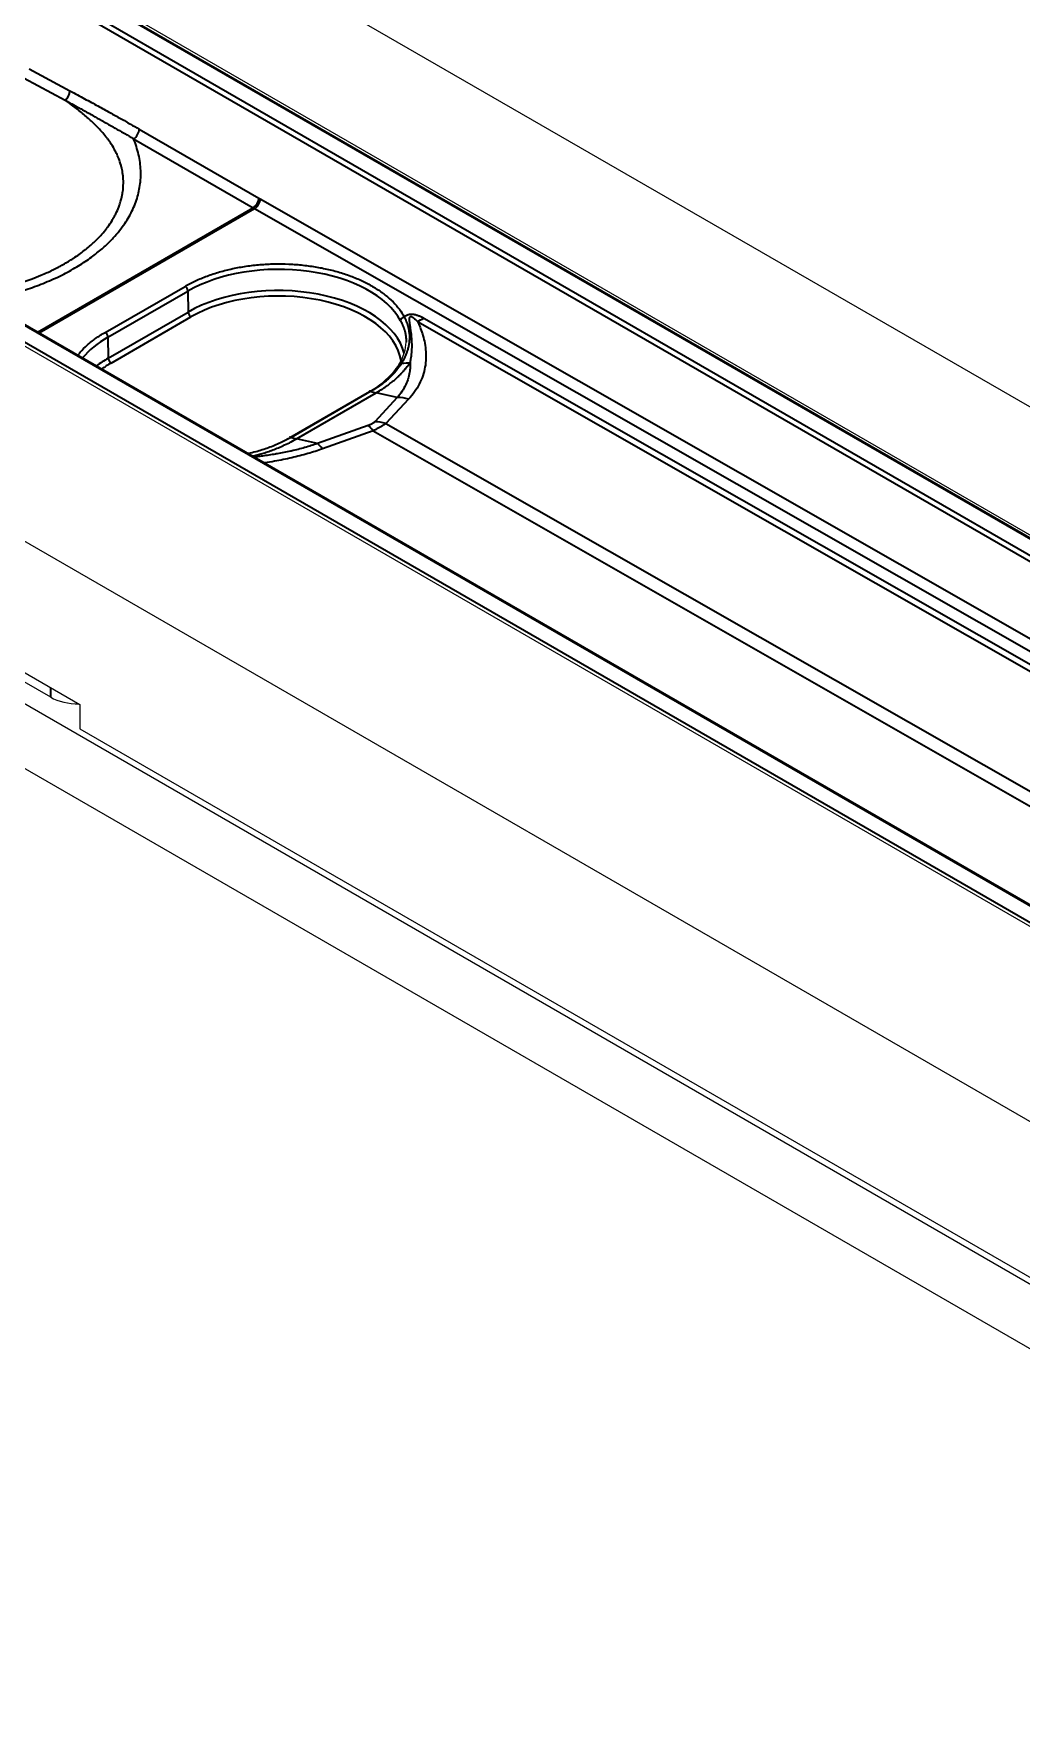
# Model space of a CAD drawing. Header units: millimetres. Extents: x 101 to 3000, y 150 to 4305.
# Drawn here: x 1919.1 to 2012.2, y 1112.8 to 1270.2 of the extents above; entities that cross this region are included whole.
import ezdxf

# ---------------------------------------------------------------- set-up
doc = ezdxf.new("R2010")
doc.units = ezdxf.units.MM
doc.header["$LTSCALE"] = 15
doc.layers.add('_Sichtbarkanten', color=7, linetype='Continuous', lineweight=25)
doc.layers.add('Sichtbar schmal (ISO)', color=7, linetype='Continuous', lineweight=35)

msp = doc.modelspace()

# ---------------------------------------------------------------- linework, layer by layer
at = {"layer": '_Sichtbarkanten'}
for p, q in [((1636.03, 1452.7), (2166.36, 1146.51)), ((1577.69, 1419.02), (2108.02, 1112.83)), ((1679.52, 1415.26), (2101.67, 1171.53)), ((1680.21, 1415.13), (2101.29, 1172.02)), ((2071.7, 1154.24), (1649.56, 1397.95)), ((2069.31, 1153.55), (1648.23, 1396.67)), ((1950.76, 1236.51), (1943.24, 1232.17)), ((1871.75, 1233.93), (2070.64, 1119.11)), ((2070.64, 1112.98), (1871.75, 1227.81)), ((1889.53, 1226.61), (1923.47, 1207.01)), ((1920.72, 1207.69), (1894.73, 1222.69)), ((1923.47, 1207.01), (1923.47, 1204.69)), ((1923.47, 1204.69), (2014.16, 1152.33))]:
    msp.add_line(p, q, dxfattribs=at)
for centre, major_axis, ratio, start_param, end_param in [((1943.42, 1231.84), (-0.187, 0.325), 0.589802, 0.000536, 0.000639), ((1923.37, 1209.22), (-3.75, 0), 0.578054, 0.786007, 1.578464)]:
    msp.add_ellipse(centre, major_axis=major_axis, ratio=ratio, start_param=start_param, end_param=end_param, dxfattribs=at)
for points in [[(1953.55, 1239.06), (1953.98, 1239.76), (1954.2, 1240.48), (1954.21, 1241.15)], [(1950.76, 1236.51), (1950.76, 1236.51), (1950.76, 1236.51), (1950.76, 1236.51)]]:
    msp.add_open_spline(points, degree=3, dxfattribs=at)
for points, knots in [([(1950.76, 1236.51), (1951.66, 1237.03), (1952.43, 1237.65), (1953.2, 1238.55), (1953.39, 1238.8), (1953.55, 1239.06)], [0, 0, 0, 0, 0.5172031, 0.5172031, 0.7129245, 0.7129245, 0.7129245, 0.7129245]), ([(1939.32, 1230.67), (1940.33, 1230.9), (1941.29, 1231.22), (1942.53, 1231.78), (1942.89, 1231.97), (1943.24, 1232.17)], [0.0820415, 0.0820415, 0.0820415, 0.0820415, 0.5203042, 0.5203042, 0.7160716, 0.7160716, 0.7160716, 0.7160716])]:
    msp.add_open_spline(points, degree=3, knots=knots, dxfattribs=at)
at = {"layer": 'Sichtbar schmal (ISO)'}
for p, q in [((2101.48, 1171.51), (1679.33, 1415.24)), ((2099.87, 1170.29), (1677.74, 1414.01)), ((1678.01, 1414.47), (2100.14, 1170.75)), ((2071.51, 1154.22), (1649.38, 1397.94)), ((1648.03, 1397.17), (2070.18, 1153.44)), ((1918.21, 1266.03), (1922.08, 1263.95)), ((1918.68, 1266.92), (1922.54, 1264.84)), ((1929.06, 1261.23), (1940.33, 1254.73)), ((1928.53, 1260.32), (1939.8, 1253.82)), ((1940.46, 1254.65), (2094.74, 1166.53)), ((1919.5, 1242.1), (1939.8, 1253.82)), ((1919.64, 1242.02), (1939.93, 1253.74)), ((1939.93, 1253.74), (2093.68, 1165.92)), ((1925.85, 1242.07), (1933.38, 1246.41)), ((1926.11, 1241.61), (1933.64, 1245.96)), ((1933.64, 1245.96), (1933.67, 1243.98)), ((1926.14, 1239.64), (1933.67, 1243.98)), ((1926.41, 1239.18), (1933.94, 1243.53)), ((1955.27, 1243.1), (2069.63, 1177.77)), ((1955.87, 1243.41), (2070.24, 1178.08)), ((1926.11, 1241.61), (1926.14, 1239.64)), ((1956.03, 1240.62), (1956.03, 1240.62)), ((1950.89, 1236.52), (1943.37, 1232.17)), ((1943.87, 1232.03), (1951.39, 1236.37)), ((1953.38, 1235.93), (1951.25, 1233.63)), ((1953.38, 1235.93), (1951.39, 1236.37)), ((1954.45, 1235.78), (1952.31, 1233.48)), ((1950.64, 1233.29), (1945.86, 1231.59)), ((1951.1, 1232.78), (1946.32, 1231.08)), ((1951.1, 1232.78), (2049.11, 1176.79)), ((1952.31, 1233.48), (2050.32, 1177.49)), ((1945.86, 1231.59), (1943.87, 1232.03)), ((1920.72, 1207.69), (1920.72, 1208.6))]:
    msp.add_line(p, q, dxfattribs=at)
for centre, major_axis, ratio, start_param, end_param in [((1922.01, 1264.54), (0.356, 0.66), 0.595228, 4.00544, 5.463512), ((1928.53, 1260.93), (0.375, 0.65), 0.57735, 3.926991, 5.480334), ((1939.8, 1254.43), (0.375, 0.65), 0.57735, 3.926992, 5.480334), ((1939.93, 1254.35), (0.372, 0.651), 0.580313, 3.924309, 5.477656), ((1940.82, 1288.36), (-17.74, 35.69), 0.584954, 2.419128, 2.424095), ((1939.8, 1284.44), (18.75, -32.48), 0.57735, 5.497787, 5.503023), ((1942.16, 1241.09), (12.05, 0.06), 0.574224, 0.295803, 2.353525), ((1933.38, 1246.11), (0.188, -0.325), 0.57735, 0.802851, 2.36143), ((1942.16, 1239.08), (12.01, 0), 0.57735, 0.149566, 2.356194), ((1942.16, 1238.78), (11.63, 0), 0.57735, 0.093863, 2.356194), ((1933.94, 1243.84), (-0.187, 0.325), 0.57735, 0.802851, 2.356194), ((1925.85, 1241.76), (0.187, -0.325), 0.57735, 0.802851, 2.36143), ((1954.04, 1243.22), (-0.33, -0.177), 0.783058, 4.318505, 5.869395), ((1955.85, 1249.55), (3.72, 6.51), 0.580365, 3.809993, 3.92436), ((1934.63, 1236.75), (12.05, 0.06), 0.574225, 2.353524, 2.698243), ((1934.63, 1234.73), (12.01, 0), 0.57735, 2.356194, 2.495666), ((1934.63, 1234.43), (11.63, 0), 0.57735, 2.356194, 2.468253), ((1926.41, 1239.49), (-0.187, 0.325), 0.57735, 0.802851, 2.356194), ((1953.87, 1238.86), (-0.32, 0.196), 0.763655, 5.367945, 6.283189), ((1952.26, 1245.43), (-6.65, 3.47), 0.783417, 2.174068, 2.29128), ((1949.84, 1243.13), (-3.75, 6.5), 0.57735, 2.55575, 2.652887), ((1954.16, 1232.55), (-2.74, 2.56), 0.803702, 5.270685, 5.583182), ((1951.42, 1229.91), (-1.26, 3.53), 0.268501, 5.561414, 5.87391), ((1952.02, 1230.26), (-2.74, 2.56), 0.803702, 5.270686, 5.583183), ((1943.42, 1231.84), (-0.187, 0.325), 0.589802, 5.697944, 6.283721), ((1942.32, 1238.78), (-3.75, 6.5), 0.57735, 2.55575, 2.652887), ((1946.64, 1228.21), (-1.26, 3.53), 0.268501, 5.561414, 5.87391)]:
    msp.add_ellipse(centre, major_axis=major_axis, ratio=ratio, start_param=start_param, end_param=end_param, dxfattribs=at)
msp.add_open_spline([(1922.54, 1264.84), (1923.02, 1264.58), (1923.94, 1264.08), (1925.18, 1263.4), (1926.31, 1262.79), (1927.32, 1262.22), (1928.24, 1261.7), (1928.8, 1261.38), (1929.06, 1261.23)], degree=3, dxfattribs=at)
for points, knots in [([(1913.29, 1245.69), (1913.36, 1245.7), (1913.42, 1245.71), (1913.48, 1245.72), (1913.81, 1245.77), (1914.14, 1245.82), (1914.49, 1245.89), (1914.55, 1245.9), (1914.61, 1245.91), (1914.67, 1245.92), (1915.08, 1246), (1915.51, 1246.09), (1915.97, 1246.2), (1916.1, 1246.23), (1916.23, 1246.27), (1916.36, 1246.3), (1916.7, 1246.39), (1917.04, 1246.48), (1917.39, 1246.59), (1917.64, 1246.66), (1917.89, 1246.74), (1918.14, 1246.82), (1918.39, 1246.91), (1918.64, 1247), (1918.89, 1247.09), (1919.2, 1247.2), (1919.5, 1247.32), (1919.8, 1247.45), (1920, 1247.53), (1920.19, 1247.62), (1920.39, 1247.7), (1920.71, 1247.85), (1921.04, 1248.01), (1921.35, 1248.17), (1921.49, 1248.25), (1921.64, 1248.32), (1921.78, 1248.4), (1922.12, 1248.59), (1922.44, 1248.78), (1922.75, 1248.98), (1922.84, 1249.04), (1922.92, 1249.09), (1923.01, 1249.15), (1923.37, 1249.39), (1923.7, 1249.63), (1923.99, 1249.87), (1924.01, 1249.88), (1924.03, 1249.89), (1924.05, 1249.91), (1924.36, 1250.16), (1924.64, 1250.41), (1924.89, 1250.64), (1924.95, 1250.71), (1925.01, 1250.77), (1925.07, 1250.83), (1925.25, 1251), (1925.41, 1251.17), (1925.55, 1251.34), (1925.71, 1251.51), (1925.85, 1251.68), (1925.98, 1251.85), (1926.01, 1251.9), (1926.05, 1251.94), (1926.08, 1251.99), (1926.24, 1252.2), (1926.38, 1252.41), (1926.51, 1252.62), (1926.57, 1252.72), (1926.63, 1252.83), (1926.69, 1252.93), (1926.75, 1253.03), (1926.8, 1253.14), (1926.85, 1253.24), (1926.96, 1253.45), (1927.05, 1253.66), (1927.13, 1253.87), (1927.15, 1253.93), (1927.18, 1254), (1927.2, 1254.06), (1927.25, 1254.21), (1927.3, 1254.36), (1927.34, 1254.51), (1927.4, 1254.73), (1927.45, 1254.94), (1927.49, 1255.16), (1927.49, 1255.18), (1927.49, 1255.2), (1927.5, 1255.23), (1927.53, 1255.42), (1927.55, 1255.61), (1927.56, 1255.81), (1927.57, 1256.01), (1927.57, 1256.22), (1927.57, 1256.43), (1927.57, 1256.44), (1927.56, 1256.45), (1927.56, 1256.46), (1927.55, 1256.68), (1927.53, 1256.9), (1927.5, 1257.12), (1927.47, 1257.3), (1927.43, 1257.48), (1927.38, 1257.66), (1927.37, 1257.71), (1927.36, 1257.75), (1927.35, 1257.79), (1927.29, 1258.02), (1927.22, 1258.24), (1927.13, 1258.47), (1927.06, 1258.63), (1926.99, 1258.79), (1926.92, 1258.94), (1926.88, 1259.01), (1926.85, 1259.08), (1926.81, 1259.15), (1926.7, 1259.38), (1926.57, 1259.6), (1926.43, 1259.81), (1926.32, 1259.98), (1926.21, 1260.14), (1926.1, 1260.29), (1926.07, 1260.32), (1926.05, 1260.35), (1926.03, 1260.38), (1925.89, 1260.56), (1925.76, 1260.73), (1925.62, 1260.88), (1925.49, 1261.04), (1925.35, 1261.19), (1925.22, 1261.33), (1925.08, 1261.48), (1924.94, 1261.61), (1924.8, 1261.75), (1924.79, 1261.76), (1924.78, 1261.77), (1924.76, 1261.79), (1924.64, 1261.91), (1924.51, 1262.03), (1924.38, 1262.14), (1924.24, 1262.27), (1924.1, 1262.39), (1923.95, 1262.52), (1923.8, 1262.64), (1923.65, 1262.76), (1923.5, 1262.89), (1923.35, 1263.01), (1923.2, 1263.13), (1923.04, 1263.25), (1922.88, 1263.37), (1922.73, 1263.48), (1922.56, 1263.6), (1922.54, 1263.62), (1922.52, 1263.63), (1922.5, 1263.65), (1922.36, 1263.75), (1922.22, 1263.85), (1922.08, 1263.95)], [0.3621811, 0.3621811, 0.3621811, 0.3621811, 0.3653846, 0.3653846, 0.3653846, 0.3818232, 0.3818232, 0.3818232, 0.3846154, 0.3846154, 0.3846154, 0.4038462, 0.4038462, 0.4038462, 0.4093576, 0.4093576, 0.4093576, 0.4230769, 0.4230769, 0.4230769, 0.4327241, 0.4327241, 0.4327241, 0.4423077, 0.4423077, 0.4423077, 0.4539652, 0.4539652, 0.4539652, 0.4615385, 0.4615385, 0.4615385, 0.474558, 0.474558, 0.474558, 0.4807692, 0.4807692, 0.4807692, 0.4956006, 0.4956006, 0.4956006, 0.5, 0.5, 0.5, 0.5181467, 0.5181467, 0.5181467, 0.5192308, 0.5192308, 0.5192308, 0.5384615, 0.5384615, 0.5384615, 0.5434493, 0.5434493, 0.5434493, 0.5576923, 0.5576923, 0.5576923, 0.5727792, 0.5727792, 0.5727792, 0.5769231, 0.5769231, 0.5769231, 0.5961538, 0.5961538, 0.5961538, 0.6058788, 0.6058788, 0.6058788, 0.6153846, 0.6153846, 0.6153846, 0.6346154, 0.6346154, 0.6346154, 0.6403017, 0.6403017, 0.6403017, 0.6538462, 0.6538462, 0.6538462, 0.6730769, 0.6730769, 0.6730769, 0.6751186, 0.6751186, 0.6751186, 0.6923077, 0.6923077, 0.6923077, 0.7106147, 0.7106147, 0.7106147, 0.7115385, 0.7115385, 0.7115385, 0.7307692, 0.7307692, 0.7307692, 0.7464052, 0.7464052, 0.7464052, 0.75, 0.75, 0.75, 0.7692308, 0.7692308, 0.7692308, 0.7825567, 0.7825567, 0.7825567, 0.7884615, 0.7884615, 0.7884615, 0.8076923, 0.8076923, 0.8076923, 0.8236648, 0.8236648, 0.8236648, 0.8269231, 0.8269231, 0.8269231, 0.8461538, 0.8461538, 0.8461538, 0.8653846, 0.8653846, 0.8653846, 0.8846154, 0.8846154, 0.8846154, 0.8864713, 0.8864713, 0.8864713, 0.9038462, 0.9038462, 0.9038462, 0.9230769, 0.9230769, 0.9230769, 0.9423077, 0.9423077, 0.9423077, 0.9615385, 0.9615385, 0.9615385, 0.9807692, 0.9807692, 0.9807692, 0.9833197, 0.9833197, 0.9833197, 1, 1, 1, 1]), ([(1922.08, 1263.95), (1922.52, 1263.71), (1922.94, 1263.48), (1923.34, 1263.26), (1923.38, 1263.24), (1923.41, 1263.22), (1923.44, 1263.2), (1923.81, 1263), (1924.16, 1262.81), (1924.49, 1262.62), (1924.55, 1262.59), (1924.62, 1262.55), (1924.68, 1262.52), (1924.97, 1262.35), (1925.26, 1262.19), (1925.53, 1262.04), (1925.62, 1261.99), (1925.71, 1261.94), (1925.79, 1261.89), (1926.06, 1261.74), (1926.31, 1261.6), (1926.56, 1261.46), (1926.64, 1261.42), (1926.72, 1261.37), (1926.8, 1261.32), (1927.07, 1261.17), (1927.33, 1261.02), (1927.58, 1260.88), (1927.62, 1260.85), (1927.67, 1260.83), (1927.71, 1260.8), (1928, 1260.63), (1928.27, 1260.47), (1928.53, 1260.32)], [0, 0, 0, 0, 0.1540501, 0.1540501, 0.1540501, 0.1666667, 0.1666667, 0.1666667, 0.3069509, 0.3069509, 0.3069509, 0.3333333, 0.3333333, 0.3333333, 0.4590457, 0.4590457, 0.4590457, 0.5, 0.5, 0.5, 0.6250424, 0.6250424, 0.6250424, 0.6666667, 0.6666667, 0.6666667, 0.8081362, 0.8081362, 0.8081362, 0.8333333, 0.8333333, 0.8333333, 1, 1, 1, 1]), ([(1914.36, 1245.07), (1914.67, 1245.13), (1915.4, 1245.28), (1916.67, 1245.58), (1918.2, 1246.02), (1919.81, 1246.59), (1921.4, 1247.27), (1922.87, 1248.04), (1924.16, 1248.85), (1925.24, 1249.66), (1926.11, 1250.43), (1926.8, 1251.16), (1927.36, 1251.84), (1927.83, 1252.5), (1928.22, 1253.16), (1928.55, 1253.83), (1928.81, 1254.52), (1929.01, 1255.21), (1929.14, 1255.91), (1929.21, 1256.62), (1929.22, 1257.34), (1929.15, 1258.08), (1929.02, 1258.83), (1928.8, 1259.61), (1928.63, 1260.09), (1928.53, 1260.32)], [0.311186, 0.311186, 0.311186, 0.311186, 0.3333333, 0.3636364, 0.3939394, 0.4242424, 0.4545455, 0.4848485, 0.5151515, 0.5454545, 0.5757576, 0.6060606, 0.6363636, 0.6666667, 0.6969697, 0.7272727, 0.7575758, 0.7878788, 0.8181818, 0.8484848, 0.8787879, 0.9090909, 0.9393939, 0.969697, 1, 1, 1, 1]), ([(1933.38, 1246.41), (1933.69, 1246.59), (1934.35, 1246.94), (1935.44, 1247.39), (1936.62, 1247.78), (1937.86, 1248.09), (1939.15, 1248.32), (1940.47, 1248.47), (1941.81, 1248.54), (1943.16, 1248.52), (1944.5, 1248.42), (1945.81, 1248.24), (1947.07, 1247.98), (1948.28, 1247.64), (1949.42, 1247.23), (1950.47, 1246.74), (1951.42, 1246.2), (1952.27, 1245.6), (1953, 1244.95), (1953.6, 1244.26), (1953.9, 1243.78), (1954.04, 1243.53)], [0, 0, 0, 0, 0.0526316, 0.1052632, 0.1578947, 0.2105263, 0.2631579, 0.3157895, 0.3684211, 0.4210526, 0.4736842, 0.5263158, 0.5789474, 0.6315789, 0.6842105, 0.7368421, 0.7894737, 0.8421053, 0.8947368, 0.9473684, 1, 1, 1, 1]), ([(1954.04, 1243.53), (1954.06, 1243.55), (1954.1, 1243.58), (1954.16, 1243.63), (1954.23, 1243.68), (1954.3, 1243.71), (1954.37, 1243.74), (1954.44, 1243.76), (1954.52, 1243.78), (1954.6, 1243.79), (1954.68, 1243.8), (1954.78, 1243.8), (1954.88, 1243.79), (1954.99, 1243.77), (1955.1, 1243.74), (1955.22, 1243.71), (1955.34, 1243.67), (1955.47, 1243.62), (1955.6, 1243.56), (1955.73, 1243.49), (1955.83, 1243.44), (1955.87, 1243.41)], [0, 0, 0, 0, 0.0526316, 0.1052632, 0.1578947, 0.2105263, 0.2631579, 0.3157895, 0.3684211, 0.4210526, 0.4736842, 0.5263158, 0.5789474, 0.6315789, 0.6842105, 0.7368421, 0.7894737, 0.8421053, 0.8947368, 0.9473684, 0.9999999, 0.9999999, 0.9999999, 0.9999999]), ([(1923.29, 1239.92), (1923.36, 1240.01), (1923.62, 1240.34), (1924.15, 1240.88), (1924.94, 1241.51), (1925.53, 1241.89), (1925.85, 1242.07)], [0.8218211, 0.8218211, 0.8218211, 0.8218211, 0.8421053, 0.8947368, 0.9473684, 1, 1, 1, 1]), ([(1953.68, 1243.16), (1953.7, 1243.13), (1953.72, 1243.09), (1953.74, 1243.05), (1953.74, 1243.05), (1953.74, 1243.04), (1953.74, 1243.04), (1953.76, 1243.01), (1953.78, 1242.97), (1953.8, 1242.92), (1953.81, 1242.92), (1953.81, 1242.91), (1953.81, 1242.91), (1953.83, 1242.87), (1953.85, 1242.83), (1953.87, 1242.79), (1953.87, 1242.78), (1953.88, 1242.77), (1953.88, 1242.76), (1953.9, 1242.72), (1953.91, 1242.68), (1953.93, 1242.64), (1953.94, 1242.62), (1953.94, 1242.61), (1953.95, 1242.59), (1953.96, 1242.55), (1953.98, 1242.51), (1953.99, 1242.47), (1954, 1242.45), (1954.01, 1242.43), (1954.02, 1242.41), (1954.03, 1242.37), (1954.04, 1242.33), (1954.06, 1242.29), (1954.06, 1242.27), (1954.07, 1242.24), (1954.08, 1242.21), (1954.09, 1242.17), (1954.1, 1242.13), (1954.11, 1242.09), (1954.12, 1242.06), (1954.13, 1242.03), (1954.13, 1241.99), (1954.14, 1241.95), (1954.15, 1241.91), (1954.16, 1241.87), (1954.16, 1241.83), (1954.17, 1241.79), (1954.18, 1241.75), (1954.18, 1241.71), (1954.19, 1241.67), (1954.19, 1241.63), (1954.2, 1241.58), (1954.2, 1241.53), (1954.21, 1241.47), (1954.21, 1241.44), (1954.21, 1241.4), (1954.21, 1241.36), (1954.22, 1241.3), (1954.22, 1241.23), (1954.21, 1241.16), (1954.21, 1241.16), (1954.21, 1241.16), (1954.21, 1241.15)], [0, 0, 0, 0, 0.0625, 0.0625, 0.0625, 0.0661891, 0.0661891, 0.0661891, 0.125, 0.125, 0.125, 0.1331624, 0.1331624, 0.1331624, 0.1875, 0.1875, 0.1875, 0.1999486, 0.1999486, 0.1999486, 0.25, 0.25, 0.25, 0.2665749, 0.2665749, 0.2665749, 0.3125, 0.3125, 0.3125, 0.3331226, 0.3331226, 0.3331226, 0.375, 0.375, 0.375, 0.3996603, 0.3996603, 0.3996603, 0.4375, 0.4375, 0.4375, 0.4662528, 0.4662528, 0.4662528, 0.5, 0.5, 0.5, 0.5329208, 0.5329208, 0.5329208, 0.5625, 0.5625, 0.5625, 0.5996775, 0.5996775, 0.5996775, 0.625, 0.625, 0.625, 0.6665373, 0.6665373, 0.6665373, 0.6685496, 0.6685496, 0.6685496, 0.6685496]), ([(1954.04, 1243.53), (1954.05, 1243.5), (1954.06, 1243.48), (1954.07, 1243.45), (1954.08, 1243.44), (1954.09, 1243.43), (1954.09, 1243.41), (1954.1, 1243.4), (1954.11, 1243.38), (1954.11, 1243.37), (1954.13, 1243.34), (1954.14, 1243.31), (1954.15, 1243.29), (1954.15, 1243.28), (1954.15, 1243.28), (1954.15, 1243.28), (1954.16, 1243.25), (1954.18, 1243.22), (1954.19, 1243.19), (1954.2, 1243.18), (1954.2, 1243.16), (1954.21, 1243.14), (1954.21, 1243.13), (1954.22, 1243.12), (1954.22, 1243.11), (1954.24, 1243.08), (1954.25, 1243.05), (1954.26, 1243.01), (1954.26, 1243.01), (1954.27, 1243), (1954.27, 1242.99), (1954.28, 1242.97), (1954.29, 1242.94), (1954.29, 1242.92), (1954.3, 1242.89), (1954.32, 1242.85), (1954.33, 1242.82), (1954.34, 1242.78), (1954.35, 1242.74), (1954.36, 1242.7), (1954.37, 1242.68), (1954.38, 1242.65), (1954.38, 1242.63), (1954.39, 1242.61), (1954.39, 1242.6), (1954.4, 1242.58), (1954.41, 1242.54), (1954.42, 1242.5), (1954.43, 1242.45), (1954.43, 1242.44), (1954.43, 1242.43), (1954.43, 1242.42), (1954.44, 1242.39), (1954.45, 1242.35), (1954.46, 1242.31), (1954.46, 1242.27), (1954.47, 1242.24), (1954.48, 1242.2), (1954.48, 1242.18), (1954.48, 1242.17), (1954.48, 1242.15), (1954.49, 1242.1), (1954.5, 1242.04), (1954.5, 1241.98), (1954.5, 1241.97), (1954.51, 1241.96), (1954.51, 1241.95), (1954.51, 1241.9), (1954.52, 1241.84), (1954.52, 1241.79), (1954.52, 1241.75), (1954.52, 1241.71), (1954.52, 1241.67), (1954.52, 1241.64), (1954.52, 1241.61), (1954.52, 1241.58), (1954.52, 1241.51), (1954.52, 1241.43), (1954.52, 1241.36), (1954.52, 1241.35), (1954.52, 1241.35), (1954.51, 1241.34), (1954.51, 1241.26), (1954.5, 1241.17), (1954.49, 1241.07), (1954.49, 1241.05), (1954.48, 1241.03), (1954.48, 1241.01), (1954.47, 1240.94), (1954.45, 1240.86), (1954.44, 1240.77), (1954.43, 1240.73), (1954.42, 1240.68), (1954.4, 1240.63), (1954.39, 1240.57), (1954.38, 1240.52), (1954.36, 1240.46), (1954.34, 1240.38), (1954.31, 1240.29), (1954.28, 1240.2), (1954.27, 1240.18), (1954.26, 1240.16), (1954.26, 1240.14), (1954.22, 1240.04), (1954.18, 1239.93), (1954.13, 1239.82), (1954.11, 1239.78), (1954.1, 1239.75), (1954.08, 1239.72), (1954.04, 1239.64), (1954.01, 1239.56), (1953.97, 1239.49), (1953.91, 1239.39), (1953.85, 1239.28), (1953.79, 1239.18)], [0, 0, 0, 0, 0.0416341, 0.0416341, 0.0416341, 0.0625, 0.0625, 0.0625, 0.0866207, 0.0866207, 0.0866207, 0.125, 0.125, 0.125, 0.1276593, 0.1276593, 0.1276593, 0.1662083, 0.1662083, 0.1662083, 0.1875, 0.1875, 0.1875, 0.2033565, 0.2033565, 0.2033565, 0.2399222, 0.2399222, 0.2399222, 0.25, 0.25, 0.25, 0.2764862, 0.2764862, 0.2764862, 0.3125, 0.3125, 0.3125, 0.3510776, 0.3510776, 0.3510776, 0.375, 0.375, 0.375, 0.3895387, 0.3895387, 0.3895387, 0.4289244, 0.4289244, 0.4289244, 0.4375, 0.4375, 0.4375, 0.4693245, 0.4693245, 0.4693245, 0.5, 0.5, 0.5, 0.5108569, 0.5108569, 0.5108569, 0.553618, 0.553618, 0.553618, 0.5625, 0.5625, 0.5625, 0.597656, 0.597656, 0.597656, 0.625, 0.625, 0.625, 0.6431249, 0.6431249, 0.6431249, 0.6875, 0.6875, 0.6875, 0.6904332, 0.6904332, 0.6904332, 0.7396953, 0.7396953, 0.7396953, 0.75, 0.75, 0.75, 0.7896329, 0.7896329, 0.7896329, 0.8125, 0.8125, 0.8125, 0.837854, 0.837854, 0.837854, 0.875, 0.875, 0.875, 0.8829222, 0.8829222, 0.8829222, 0.9250289, 0.9250289, 0.9250289, 0.9375, 0.9375, 0.9375, 0.9648926, 0.9648926, 0.9648926, 0.9999999, 0.9999999, 0.9999999, 0.9999999]), ([(1955.27, 1243.1), (1955.35, 1242.93), (1955.44, 1242.74), (1955.52, 1242.55), (1955.6, 1242.35), (1955.67, 1242.15), (1955.74, 1241.93), (1955.81, 1241.71), (1955.88, 1241.47), (1955.93, 1241.23), (1955.98, 1240.98), (1956.02, 1240.72), (1956.05, 1240.45), (1956.08, 1240.18), (1956.09, 1239.9), (1956.08, 1239.62), (1956.07, 1239.34), (1956.04, 1239.06), (1955.99, 1238.79), (1955.94, 1238.52), (1955.87, 1238.25), (1955.78, 1237.98), (1955.69, 1237.72), (1955.58, 1237.46), (1955.45, 1237.2), (1955.32, 1236.95), (1955.17, 1236.7), (1955, 1236.46), (1954.83, 1236.22), (1954.65, 1235.99), (1954.45, 1235.78)], [0, 0, 0, 0, 0.1, 0.1, 0.1, 0.2, 0.2, 0.2, 0.3, 0.3, 0.3, 0.4, 0.4, 0.4, 0.5, 0.5, 0.5, 0.6, 0.6, 0.6, 0.7, 0.7, 0.7, 0.8, 0.8, 0.8, 0.9, 0.9, 0.9, 1, 1, 1, 1]), ([(1954.6, 1239.23), (1954.62, 1239.33), (1954.64, 1239.44), (1954.66, 1239.54), (1954.66, 1239.55), (1954.66, 1239.56), (1954.67, 1239.57), (1954.68, 1239.67), (1954.7, 1239.76), (1954.71, 1239.86), (1954.71, 1239.87), (1954.71, 1239.88), (1954.71, 1239.89), (1954.72, 1239.99), (1954.73, 1240.08), (1954.74, 1240.18), (1954.74, 1240.19), (1954.74, 1240.2), (1954.74, 1240.2), (1954.75, 1240.3), (1954.76, 1240.4), (1954.76, 1240.49), (1954.76, 1240.5), (1954.76, 1240.51), (1954.76, 1240.52), (1954.77, 1240.61), (1954.77, 1240.71), (1954.77, 1240.8), (1954.77, 1240.81), (1954.77, 1240.82), (1954.77, 1240.82), (1954.77, 1240.92), (1954.77, 1241.01), (1954.76, 1241.09), (1954.76, 1241.1), (1954.76, 1241.11), (1954.76, 1241.11), (1954.76, 1241.2), (1954.76, 1241.28), (1954.75, 1241.36), (1954.75, 1241.37), (1954.75, 1241.37), (1954.75, 1241.38), (1954.75, 1241.45), (1954.74, 1241.53), (1954.73, 1241.59), (1954.73, 1241.6), (1954.73, 1241.6), (1954.73, 1241.61), (1954.73, 1241.68), (1954.72, 1241.74), (1954.72, 1241.8), (1954.71, 1241.81), (1954.71, 1241.81), (1954.71, 1241.82), (1954.71, 1241.88), (1954.7, 1241.94), (1954.69, 1241.99), (1954.69, 1241.99), (1954.69, 1242), (1954.69, 1242), (1954.69, 1242.06), (1954.68, 1242.11), (1954.67, 1242.16), (1954.67, 1242.16), (1954.67, 1242.17), (1954.67, 1242.17), (1954.66, 1242.22), (1954.66, 1242.27), (1954.65, 1242.31), (1954.65, 1242.32), (1954.65, 1242.32), (1954.65, 1242.32), (1954.64, 1242.37), (1954.64, 1242.41), (1954.63, 1242.45), (1954.63, 1242.46), (1954.63, 1242.46), (1954.63, 1242.46), (1954.62, 1242.5), (1954.62, 1242.54), (1954.61, 1242.58), (1954.61, 1242.58), (1954.61, 1242.59), (1954.61, 1242.59), (1954.61, 1242.63), (1954.6, 1242.66), (1954.6, 1242.7), (1954.6, 1242.7), (1954.59, 1242.7), (1954.59, 1242.7), (1954.59, 1242.74), (1954.58, 1242.77), (1954.58, 1242.8), (1954.58, 1242.81), (1954.58, 1242.81), (1954.58, 1242.81), (1954.57, 1242.84), (1954.57, 1242.87), (1954.57, 1242.9), (1954.57, 1242.9), (1954.57, 1242.9), (1954.57, 1242.91), (1954.56, 1242.94), (1954.56, 1242.96), (1954.55, 1242.99), (1954.55, 1242.99), (1954.55, 1242.99), (1954.55, 1242.99), (1954.55, 1243.02), (1954.55, 1243.05), (1954.55, 1243.07), (1954.54, 1243.1), (1954.54, 1243.12), (1954.54, 1243.15), (1954.54, 1243.17), (1954.53, 1243.19), (1954.53, 1243.22), (1954.53, 1243.24), (1954.53, 1243.26), (1954.53, 1243.28), (1954.53, 1243.3), (1954.53, 1243.32), (1954.53, 1243.34), (1954.53, 1243.36), (1954.53, 1243.37), (1954.53, 1243.39), (1954.54, 1243.4), (1954.54, 1243.42), (1954.54, 1243.43), (1954.54, 1243.45), (1954.55, 1243.46), (1954.55, 1243.47), (1954.56, 1243.49), (1954.56, 1243.5), (1954.57, 1243.51), (1954.57, 1243.51), (1954.58, 1243.52), (1954.58, 1243.53), (1954.59, 1243.54), (1954.6, 1243.54), (1954.6, 1243.55), (1954.61, 1243.55), (1954.62, 1243.56), (1954.63, 1243.56), (1954.63, 1243.56), (1954.64, 1243.56), (1954.65, 1243.56), (1954.66, 1243.57), (1954.67, 1243.57), (1954.68, 1243.56), (1954.69, 1243.56), (1954.71, 1243.56), (1954.72, 1243.56), (1954.73, 1243.55), (1954.75, 1243.55), (1954.76, 1243.54), (1954.78, 1243.53), (1954.79, 1243.52), (1954.81, 1243.51), (1954.83, 1243.5), (1954.85, 1243.49), (1954.86, 1243.48), (1954.88, 1243.47), (1954.9, 1243.45), (1954.92, 1243.44), (1954.94, 1243.42), (1954.96, 1243.41), (1954.98, 1243.39), (1955, 1243.37), (1955.03, 1243.35), (1955.05, 1243.33), (1955.07, 1243.31), (1955.09, 1243.29), (1955.12, 1243.26), (1955.14, 1243.24), (1955.16, 1243.22), (1955.19, 1243.19), (1955.22, 1243.16), (1955.24, 1243.13), (1955.27, 1243.1)], [0, 0, 0, 0, 0.021727, 0.021727, 0.021727, 0.02381, 0.02381, 0.02381, 0.045583, 0.045583, 0.045583, 0.047619, 0.047619, 0.047619, 0.069445, 0.069445, 0.069445, 0.071429, 0.071429, 0.071429, 0.093311, 0.093311, 0.093311, 0.095238, 0.095238, 0.095238, 0.11718, 0.11718, 0.11718, 0.119048, 0.119048, 0.119048, 0.141038, 0.141038, 0.141038, 0.142857, 0.142857, 0.142857, 0.164889, 0.164889, 0.164889, 0.166667, 0.166667, 0.166667, 0.188744, 0.188744, 0.188744, 0.190476, 0.190476, 0.190476, 0.212605, 0.212605, 0.212605, 0.214286, 0.214286, 0.214286, 0.236468, 0.236468, 0.236468, 0.238095, 0.238095, 0.238095, 0.260328, 0.260328, 0.260328, 0.261905, 0.261905, 0.261905, 0.284189, 0.284189, 0.284189, 0.285714, 0.285714, 0.285714, 0.308049, 0.308049, 0.308049, 0.309524, 0.309524, 0.309524, 0.33191, 0.33191, 0.33191, 0.333333, 0.333333, 0.333333, 0.35577, 0.35577, 0.35577, 0.357143, 0.357143, 0.357143, 0.379631, 0.379631, 0.379631, 0.380952, 0.380952, 0.380952, 0.403491, 0.403491, 0.403491, 0.404762, 0.404762, 0.404762, 0.427351, 0.427351, 0.427351, 0.428571, 0.428571, 0.428571, 0.451211, 0.451211, 0.451211, 0.475072, 0.475072, 0.475072, 0.498933, 0.498933, 0.498933, 0.522794, 0.522794, 0.522794, 0.546654, 0.546654, 0.546654, 0.570514, 0.570514, 0.570514, 0.594375, 0.594375, 0.594375, 0.618235, 0.618235, 0.618235, 0.642095, 0.642095, 0.642095, 0.665952, 0.665952, 0.665952, 0.68981, 0.68981, 0.68981, 0.713671, 0.713671, 0.713671, 0.737529, 0.737529, 0.737529, 0.761394, 0.761394, 0.761394, 0.785259, 0.785259, 0.785259, 0.809119, 0.809119, 0.809119, 0.832978, 0.832978, 0.832978, 0.856838, 0.856838, 0.856838, 0.880698, 0.880698, 0.880698, 0.904559, 0.904559, 0.904559, 0.928419, 0.928419, 0.928419, 0.952279, 0.952279, 0.952279, 0.97614, 0.97614, 0.97614, 1, 1, 1, 1]), ([(1953.79, 1239.18), (1953.64, 1238.93), (1953.46, 1238.68), (1953.27, 1238.45), (1953.07, 1238.21), (1952.84, 1237.98), (1952.6, 1237.75), (1952.36, 1237.53), (1952.09, 1237.31), (1951.8, 1237.1), (1951.52, 1236.9), (1951.21, 1236.7), (1950.89, 1236.52)], [0, 0, 0, 0, 0.248741, 0.248741, 0.248741, 0.499365, 0.499365, 0.499365, 0.749894, 0.749894, 0.749894, 1, 1, 1, 1]), ([(1951.39, 1236.37), (1951.6, 1236.49), (1951.79, 1236.61), (1951.97, 1236.73), (1951.98, 1236.74), (1952, 1236.75), (1952.01, 1236.76), (1952.17, 1236.86), (1952.31, 1236.96), (1952.45, 1237.06), (1952.47, 1237.08), (1952.5, 1237.09), (1952.52, 1237.11), (1952.64, 1237.2), (1952.75, 1237.28), (1952.85, 1237.37), (1952.88, 1237.39), (1952.91, 1237.42), (1952.94, 1237.44), (1953.03, 1237.51), (1953.12, 1237.59), (1953.2, 1237.66), (1953.23, 1237.69), (1953.26, 1237.72), (1953.29, 1237.74), (1953.37, 1237.81), (1953.44, 1237.88), (1953.51, 1237.95), (1953.54, 1237.98), (1953.57, 1238.01), (1953.6, 1238.04), (1953.67, 1238.1), (1953.73, 1238.16), (1953.79, 1238.23), (1953.82, 1238.26), (1953.85, 1238.29), (1953.88, 1238.32), (1953.94, 1238.39), (1954, 1238.46), (1954.05, 1238.52), (1954.08, 1238.55), (1954.11, 1238.59), (1954.13, 1238.62), (1954.2, 1238.69), (1954.26, 1238.77), (1954.32, 1238.85), (1954.34, 1238.87), (1954.36, 1238.9), (1954.38, 1238.92), (1954.45, 1239.02), (1954.53, 1239.13), (1954.6, 1239.23)], [0, 0, 0, 0, 0.1017218, 0.1017218, 0.1017218, 0.1111111, 0.1111111, 0.1111111, 0.2046711, 0.2046711, 0.2046711, 0.2222222, 0.2222222, 0.2222222, 0.308684, 0.308684, 0.308684, 0.3333333, 0.3333333, 0.3333333, 0.4139675, 0.4139675, 0.4139675, 0.4444444, 0.4444444, 0.4444444, 0.521176, 0.521176, 0.521176, 0.5555556, 0.5555556, 0.5555556, 0.6300864, 0.6300864, 0.6300864, 0.6666667, 0.6666667, 0.6666667, 0.7425849, 0.7425849, 0.7425849, 0.7777778, 0.7777778, 0.7777778, 0.8638146, 0.8638146, 0.8638146, 0.8888889, 0.8888889, 0.8888889, 0.9999999, 0.9999999, 0.9999999, 0.9999999]), ([(1954.6, 1239.23), (1954.6, 1239.2), (1954.6, 1239.16), (1954.6, 1239.13), (1954.6, 1238.93), (1954.59, 1238.72), (1954.57, 1238.52), (1954.56, 1238.49), (1954.56, 1238.46), (1954.56, 1238.43), (1954.53, 1238.23), (1954.48, 1238.03), (1954.43, 1237.83), (1954.42, 1237.81), (1954.41, 1237.78), (1954.41, 1237.75), (1954.35, 1237.55), (1954.27, 1237.35), (1954.18, 1237.16), (1954.17, 1237.14), (1954.17, 1237.12), (1954.16, 1237.11), (1954.06, 1236.91), (1953.95, 1236.71), (1953.83, 1236.52), (1953.83, 1236.51), (1953.82, 1236.51), (1953.82, 1236.5), (1953.69, 1236.3), (1953.54, 1236.11), (1953.39, 1235.93), (1953.38, 1235.93), (1953.38, 1235.93), (1953.38, 1235.93)], [0.0000001, 0.0000001, 0.0000001, 0.0000001, 0.0281762, 0.0281762, 0.0281762, 0.2, 0.2, 0.2, 0.2273064, 0.2273064, 0.2273064, 0.4, 0.4, 0.4, 0.4232007, 0.4232007, 0.4232007, 0.6, 0.6, 0.6, 0.6155207, 0.6155207, 0.6155207, 0.8, 0.8, 0.8, 0.8064143, 0.8064143, 0.8064143, 0.9987896, 0.9987896, 0.9987896, 1, 1, 1, 1]), ([(1950.89, 1236.52), (1950.87, 1236.52), (1950.85, 1236.53), (1950.83, 1236.53), (1950.81, 1236.53), (1950.79, 1236.52), (1950.77, 1236.52), (1950.77, 1236.51), (1950.76, 1236.51), (1950.76, 1236.51)], [0, 0, 0, 0, 0.2, 0.2, 0.2, 0.4, 0.4, 0.4, 0.4326714, 0.4326714, 0.4326714, 0.4326714]), ([(1951.25, 1233.63), (1951.22, 1233.61), (1951.16, 1233.55), (1951.06, 1233.48), (1950.94, 1233.41), (1950.81, 1233.35), (1950.7, 1233.31), (1950.64, 1233.29)], [0.0000019, 0.0000019, 0.0000019, 0.0000019, 0.2, 0.4, 0.6, 0.8, 1, 1, 1, 1]), ([(1952.31, 1233.48), (1952.24, 1233.44), (1952.17, 1233.39), (1952.1, 1233.35), (1952.03, 1233.3), (1951.96, 1233.25), (1951.88, 1233.21), (1951.8, 1233.16), (1951.72, 1233.12), (1951.64, 1233.07), (1951.56, 1233.03), (1951.47, 1232.98), (1951.38, 1232.93), (1951.29, 1232.88), (1951.2, 1232.83), (1951.1, 1232.78)], [0.000001, 0.000001, 0.000001, 0.000001, 0.2, 0.2, 0.2, 0.4, 0.4, 0.4, 0.6, 0.6, 0.6, 0.8, 0.8, 0.8, 1, 1, 1, 1]), ([(1943.37, 1232.17), (1943.05, 1231.99), (1942.71, 1231.81), (1942.36, 1231.65), (1942, 1231.49), (1941.63, 1231.33), (1941.24, 1231.19), (1941.24, 1231.19), (1941.24, 1231.19), (1941.24, 1231.19), (1940.85, 1231.05), (1940.46, 1230.93), (1940.05, 1230.81), (1940.05, 1230.81), (1940.04, 1230.81), (1940.04, 1230.81), (1939.82, 1230.75), (1939.59, 1230.69), (1939.36, 1230.64)], [0, 0, 0, 0, 0.25, 0.25, 0.25, 0.5, 0.5, 0.5, 0.5014366, 0.5014366, 0.5014366, 0.75, 0.75, 0.75, 0.7518169, 0.7518169, 0.7518169, 0.8880252, 0.8880252, 0.8880252, 0.8880252]), ([(1939.76, 1230.41), (1939.85, 1230.44), (1939.95, 1230.46), (1940.04, 1230.48), (1940.05, 1230.49), (1940.05, 1230.49), (1940.05, 1230.49), (1940.21, 1230.53), (1940.37, 1230.57), (1940.53, 1230.62), (1940.53, 1230.62), (1940.54, 1230.62), (1940.54, 1230.63), (1940.7, 1230.67), (1940.85, 1230.72), (1941.01, 1230.77), (1941.02, 1230.77), (1941.02, 1230.78), (1941.03, 1230.78), (1941.19, 1230.83), (1941.35, 1230.88), (1941.51, 1230.94), (1941.51, 1230.95), (1941.52, 1230.95), (1941.52, 1230.95), (1941.69, 1231.01), (1941.86, 1231.08), (1942.04, 1231.15), (1942.22, 1231.22), (1942.41, 1231.3), (1942.6, 1231.38), (1942.61, 1231.39), (1942.61, 1231.39), (1942.62, 1231.39), (1942.81, 1231.48), (1943, 1231.57), (1943.21, 1231.67), (1943.22, 1231.68), (1943.22, 1231.68), (1943.23, 1231.68), (1943.44, 1231.79), (1943.65, 1231.9), (1943.87, 1232.03)], [0.1571648, 0.1571648, 0.1571648, 0.1571648, 0.2202695, 0.2202695, 0.2202695, 0.2222222, 0.2222222, 0.2222222, 0.3290383, 0.3290383, 0.3290383, 0.3333333, 0.3333333, 0.3333333, 0.4398323, 0.4398323, 0.4398323, 0.4444444, 0.4444444, 0.4444444, 0.5526627, 0.5526627, 0.5526627, 0.5555556, 0.5555556, 0.5555556, 0.6666667, 0.6666667, 0.6666667, 0.7777778, 0.7777778, 0.7777778, 0.7810456, 0.7810456, 0.7810456, 0.8888889, 0.8888889, 0.8888889, 0.8924579, 0.8924579, 0.8924579, 1, 1, 1, 1]), ([(1945.86, 1231.59), (1945.48, 1231.46), (1945.08, 1231.33), (1944.66, 1231.21), (1944.66, 1231.21), (1944.65, 1231.21), (1944.65, 1231.21), (1944.25, 1231.1), (1943.83, 1230.99), (1943.39, 1230.89), (1943.37, 1230.89), (1943.35, 1230.88), (1943.32, 1230.88), (1942.91, 1230.79), (1942.49, 1230.7), (1942.06, 1230.63), (1942.01, 1230.62), (1941.95, 1230.61), (1941.9, 1230.6), (1941.49, 1230.53), (1941.08, 1230.47), (1940.67, 1230.41), (1940.59, 1230.4), (1940.52, 1230.39), (1940.44, 1230.38), (1940.26, 1230.36), (1940.08, 1230.34), (1939.91, 1230.32)], [0, 0, 0, 0, 0.1980709, 0.1980709, 0.1980709, 0.2, 0.2, 0.2, 0.3895764, 0.3895764, 0.3895764, 0.4, 0.4, 0.4, 0.5772162, 0.5772162, 0.5772162, 0.6, 0.6, 0.6, 0.7675736, 0.7675736, 0.7675736, 0.8, 0.8, 0.8, 0.8743622, 0.8743622, 0.8743622, 0.8743622]), ([(1946.32, 1231.08), (1945.88, 1230.93), (1944.97, 1230.63), (1943.46, 1230.24), (1942.05, 1229.95), (1941.19, 1229.81), (1940.87, 1229.77)], [0, 0, 0, 0, 0.0909091, 0.1818182, 0.2727273, 0.3245409, 0.3245409, 0.3245409, 0.3245409])]:
    msp.add_open_spline(points, degree=3, knots=knots, dxfattribs=at)

doc.saveas('drawing.dxf')
